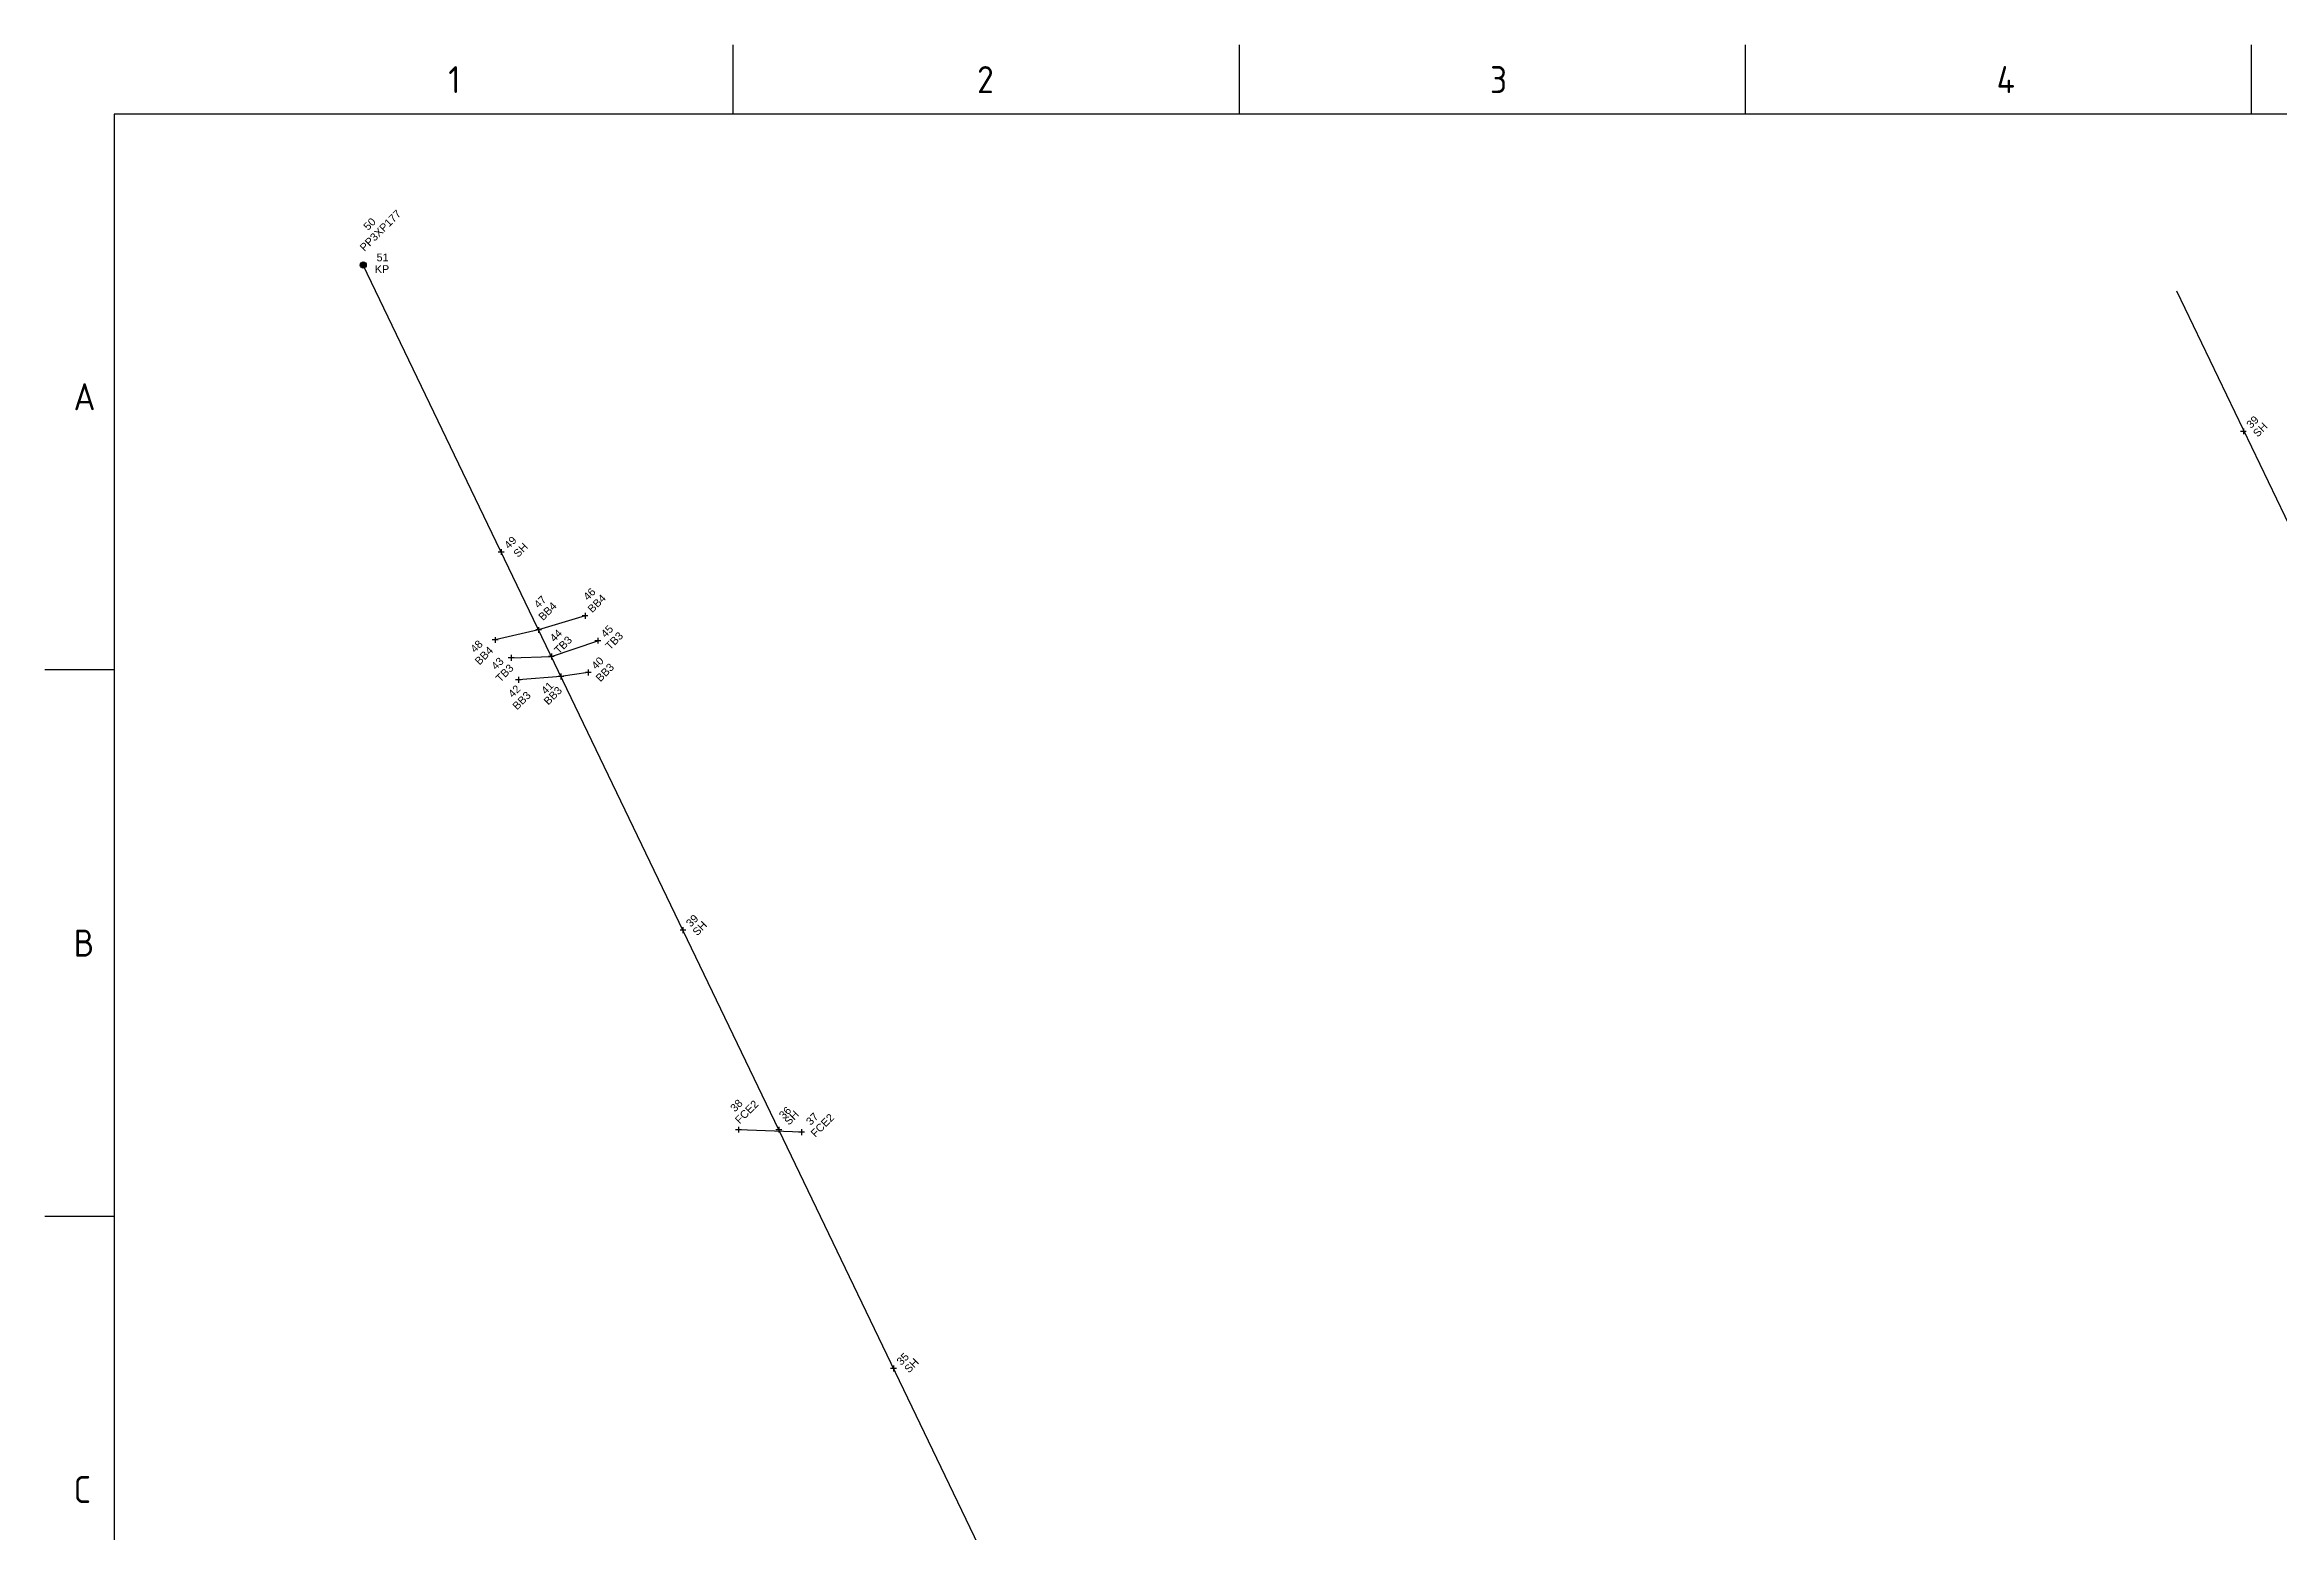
# Paper-space layout 'Survey' of a CAD drawing. Header units: metres, sheet in millimetres. Extents: x -21 to 813, y -3 to 583.
# Drawn here: x -20.5 to 268.7, y 390.8 to 583.4 of the extents above; entities that cross this region are included whole.
import ezdxf
from ezdxf.enums import TextEntityAlignment as Align

# ---------------------------------------------------------------- set-up
doc = ezdxf.new("R2010")
doc.units = ezdxf.units.M
doc.layers.get('0').update_dxf_attribs({"color": 6})
for name, color, linetype in [('Notes', 7, 'Continuous'), ('SupportsUG_SP_EXT', 7, 'Continuous'), ('TEXT1', 7, 'Continuous')]:
    doc.layers.add(name, color=color, linetype=linetype)
doc.styles.add('ARIAL', font='arial.ttf', dxfattribs={"height": 2})
doc.styles.add('iecISOCP', font='isocp.shx')
doc.styles.get("Standard").update_dxf_attribs({"font": 'arial.ttf'})

# ---------------------------------------------------------------- blocks, each defined once
blk = doc.blocks.new('A1_FRAME_TITLE')
at = {"layer": 'Notes', "linetype": 'Continuous'}
for p, q in [((89.14, 574.39), (89.14, 583.39)), ((154.65, 574.39), (154.65, 583.39)), ((220.16, 574.39), (220.16, 583.39)), ((285.67, 574.39), (285.67, 583.39)), ((9, 502.43), (0, 502.43)), ((8.99, 431.68), (0, 431.68))]:
    blk.add_line(p, q, dxfattribs=at)
at = {"layer": 'Notes', "color": 3, "linetype": 'Continuous'}
blk.add_line((9, 574.39), (9, 5.97), dxfattribs=at)
at = {"layer": 'Notes', "color": 3, "linetype": 'Continuous', "flags": 128}
for points in [[(149.5, 574.39), (9, 574.39)], [(824.37, 574.39), (149.5, 574.39)]]:
    blk.add_lwpolyline(points, dxfattribs=at)
blk.add_attdef('DRAFT_NUM', (29.9, 23.29), '', height=2.5, rotation=90)
at = {"layer": 'Notes', "color": 7, "style": 'iecISOCP'}
for s, p in [('1', (52.24, 577.12)), ('2', (120.7, 577.12)), ('3', (187.09, 577.12)), ('4', (252.67, 577.12)), ('A', (3.74, 536.06)), ('B', (3.74, 465.31)), ('C', (3.74, 394.56))]:
    blk.add_text(s, height=3.5, dxfattribs=at).set_placement(p)
at = {"layer": 'Notes', "color": 7, "style": 'iecISOCP', "flags": 8}
blk.add_attdef('VERSION_NO', text='', height=2.5, rotation=90, dxfattribs=at).set_placement((302.04, 43.81), align=Align.MIDDLE_CENTER)
at = {"layer": 'Notes', "color": 7, "style": 'iecISOCP'}
for tag, p in [('CAP_NO', (513.19, 43.46)), ('IE_NUM', (513.05, 37.81)), ('REF_No_1', (335.24, 32.31)), ('REF_1', (362.52, 32.31)), ('GEN_WO', (441.71, 31.76)), ('HV_SWITCH', (513.46, 32.16)), ('REF_No_2', (335.24, 26.31)), ('REF_2', (362.52, 26.31)), ('OH_WO', (441.71, 25.81)), ('UBD_REF', (513.05, 25.83)), ('REF_No_3', (335.24, 20.31)), ('REF_3', (362.52, 20.31)), ('UG_WO', (441.71, 20.05)), ('GIS_MAP_No', (513.05, 20.04)), ('REF_No_4', (335.24, 14.31)), ('REF_4', (362.52, 14.31)), ('SUB_WO', (441.71, 13.81)), ('HV_OP_DIAG', (513.33, 14.2)), ('LGA', (512.95, 7.78))]:
    blk.add_attdef(tag, p, '', height=2.5, dxfattribs=at)
at = {"layer": 'Notes', "style": 'iecISOCP'}
for tag, p in [('T1', (684.37, 39.47)), ('T2', (684.37, 34.35)), ('T3', (684.37, 28.92)), ('T4', (684.37, 23.66)), ('T5', (684.37, 18.23)), ('T6', (684.37, 12.97))]:
    blk.add_attdef(tag, text='', height=3.5, dxfattribs=at).set_placement(p, align=Align.CENTER)
at = {"layer": 'Notes', "color": 7, "style": 'iecISOCP'}
for tag, p in [('scale', (567.76, 33.27)), ('DRAWN', (567.76, 24.93)), ('DATE', (567.76, 16.88)), ('DESIGN', (605.62, 9.15)), ('CHD', (567.76, 8.37))]:
    blk.add_attdef(tag, text='', height=2.5, dxfattribs=at).set_placement(p, align=Align.CENTER)
at = {"layer": 'Notes', "color": 4, "style": 'iecISOCP'}
blk.add_attdef('NUM', text='', height=7, dxfattribs=at).set_placement((792.37, 20.12), align=Align.MIDDLE_CENTER)
at = {"layer": 'Notes', "color": 1, "style": 'iecISOCP'}
blk.add_attdef('REV', text='', height=5, dxfattribs=at).set_placement((820.05, 17.1), align=Align.CENTER)
at = {"layer": 'Notes', "color": 7, "style": 'iecISOCP'}
for tag, p in [('NS', (790.71, 8.12)), ('SHTS', (805.41, 8.12))]:
    blk.add_attdef(tag, text='', height=2.5, dxfattribs=at).set_placement(p, align=Align.MIDDLE)
at = {"layer": 'Notes', "style": 'iecISOCP'}
blk.add_attdef('ExportID', (9.08, 2.39), '', height=2.5, dxfattribs=at)
at = {"layer": 'Notes', "style": 'iecISOCP', "flags": 1}
for tag, p in [('ProjectType', (14.17, -26.8)), ('ProjectNumber', (23.56, -26.82)), ('DrawingNumber', (35.51, -26.8)), ('ProjectDescription', (47.56, -26.83)), ('ExportDate', (60.28, -26.79)), ('ExportUserName', (69.15, -26.8)), ('DesignerCompanyName', (81.48, -26.79)), ('ExportAreaOfInterest', (97.1, -26.81)), ('GIS_SUCCESS', (112, -26.78)), ('CAD_SUCCESS', (121.79, -26.78)), ('DEPOTCODE', (132.11, -26.88)), ('ExportCategories', (140.08, -26.8)), ('Comments', (154.38, -26.88))]:
    blk.add_attdef(tag, p, '', height=1, dxfattribs=at)
blk = doc.blocks.new('POWER POLE')
h = blk.add_hatch(color=256)
h.paths.add_polyline_path([(-1, 0, 1), (1, 0, 1)])
h.paths.add_polyline_path([(0.74, 0, -1), (-0.74, 0, -1)], flags=16)
for radius in [0.996, 0.563]:
    blk.add_circle((0, 0), radius)
at = {"layer": 'TEXT1', "style": 'ARIAL'}
blk.add_text('PP', height=0.56, rotation=302.70417, dxfattribs=at).set_placement((-0.52, 0.26))

psp = doc.layouts.new('Survey')

# ---------------------------------------------------------------- linework, layer by layer
at = {"layer": 'Notes', "linetype": 'Continuous'}
for p, q in [((20.68, 555.24), (20.68, 554.49)), ((217.98, 144.23), (20.68, 554.86)), ((20.79, 555.26), (20.79, 554.51)), ((419.97, 208.8), (255.43, 551.48)), ((264.05, 533.69), (264.05, 532.94)), ((38.53, 518.08), (38.53, 517.33)), ((49.4, 509.45), (43.38, 507.62)), ((49.4, 509.82), (49.4, 509.07)), ((43.38, 507.62), (37.77, 506.31)), ((37.77, 506.69), (37.77, 505.94)), ((43.38, 507.99), (43.38, 507.24)), ((45.04, 504.16), (51.05, 506.22)), ((51.05, 506.59), (51.05, 505.84)), ((39.83, 504.37), (39.83, 503.62)), ((39.83, 503.99), (45.04, 504.16)), ((45.04, 504.54), (45.04, 503.79)), ((46.28, 501.58), (40.77, 501.15)), ((40.77, 501.53), (40.77, 500.78)), ((49.82, 502.1), (46.28, 501.58)), ((46.28, 501.95), (46.28, 501.2)), ((49.82, 502.47), (49.82, 501.72)), ((62.06, 469.11), (62.06, 468.36)), ((69.27, 443.28), (69.27, 442.53)), ((77.42, 442.57), (69.27, 442.9)), ((74.48, 443.27), (74.48, 442.52)), ((77.42, 442.95), (77.42, 442.2)), ((89.33, 412.36), (89.33, 411.61))]:
    psp.add_line(p, q, dxfattribs=at)
for points in [[(21.06, 554.86), (20.68, 554.86), (20.31, 554.86)], [(21.17, 554.89), (20.79, 554.89), (20.42, 554.89)], [(264.42, 533.31), (264.05, 533.31), (263.67, 533.31)], [(38.91, 517.7), (38.53, 517.7), (38.16, 517.7)], [(49.77, 509.45), (49.4, 509.45), (49.02, 509.45)], [(38.14, 506.31), (37.77, 506.31), (37.39, 506.31)], [(43.76, 507.62), (43.38, 507.62), (43.01, 507.62)], [(51.42, 506.22), (51.05, 506.22), (50.67, 506.22)], [(40.21, 503.99), (39.83, 503.99), (39.46, 503.99)], [(45.41, 504.16), (45.04, 504.16), (44.66, 504.16)], [(41.14, 501.15), (40.77, 501.15), (40.39, 501.15)], [(46.66, 501.58), (46.28, 501.58), (45.91, 501.58)], [(50.19, 502.1), (49.82, 502.1), (49.44, 502.1)], [(62.44, 468.74), (62.06, 468.74), (61.69, 468.74)], [(69.64, 442.9), (69.27, 442.9), (68.89, 442.9)], [(74.85, 442.89), (74.48, 442.89), (74.1, 442.89)], [(77.79, 442.57), (77.42, 442.57), (77.04, 442.57)], [(89.7, 411.99), (89.33, 411.99), (88.95, 411.99)]]:
    psp.add_lwpolyline(points, dxfattribs=at)

# ---------------------------------------------------------------- block references
at = {"layer": 'Notes', "linetype": 'ByBlock', "xscale": 0.4, "yscale": 0.4, "zscale": 0.4, "rotation": 57.29577951308232}
psp.add_blockref('POWER POLE', (20.68, 554.86), dxfattribs=at)
at = {"layer": 'SupportsUG_SP_EXT'}
psp.add_blockref('A1_FRAME_TITLE', (-20.55, 0), dxfattribs=at)

# ---------------------------------------------------------------- texts
at = {"layer": 'Notes'}
for s, p in [('PP3XP177', (20.84, 556.56)), ('50', (21.31, 559.27)), ('39', (265.04, 533.63)), ('SH', (265.9, 532.5)), ('49', (39.53, 518.03)), ('SH', (40.72, 516.92)), ('47', (43.38, 510.34)), ('46', (49.76, 511.35)), ('BB4', (50.33, 509.76)), ('BB4', (43.95, 508.74)), ('48', (35.15, 504.59)), ('44', (45.43, 505.99)), ('TB3', (46, 504.4)), ('45', (52.04, 506.54)), ('TB3', (52.61, 504.95)), ('BB4', (35.72, 502.99)), ('43', (37.86, 502.36)), ('40', (50.82, 502.42)), ('TB3', (38.43, 500.77)), ('42', (40.04, 498.77)), ('41', (44.31, 499.2)), ('BB3', (51.38, 500.82)), ('BB3', (40.6, 497.18)), ('BB3', (44.64, 497.81)), ('39', (63.06, 469.06)), ('SH', (63.91, 467.93)), ('38', (68.79, 445.13)), ('FCE2', (69.41, 443.59)), ('36', (75.09, 444.2)), ('SH', (75.79, 443.41)), ('37', (78.6, 443.39)), ('FCE2', (79.21, 441.85)), ('35', (90.32, 412.31)), ('SH', (91.32, 411.33))]:
    psp.add_text(s, height=1, rotation=45, dxfattribs=at).set_placement(p)
for s, p in [('51', (22.41, 555.35)), ('KP', (22.18, 553.84))]:
    psp.add_text(s, height=1, dxfattribs=at).set_placement(p)

doc.saveas('drawing.dxf')
